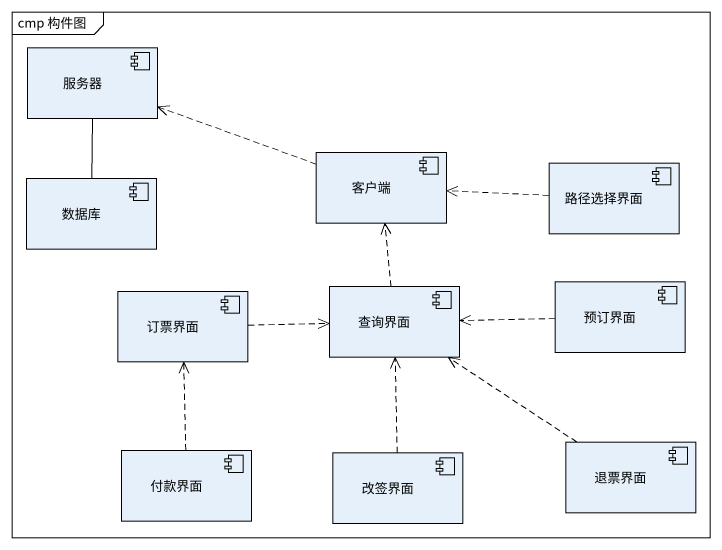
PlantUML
@startuml
mainframe cmp 构件图
component 服务器
component 客户端
component 路径选择界面
component 数据库
component 预订界面
component 订票界面
component 查询界面
component 退票界面
component 付款界面
component 改签界面
服务器 -- 数据库
客户端 .left.> 服务器
路径选择界面 .left.> 客户端
预订界面 .left.> 查询界面
订票界面 .right.> 查询界面
查询界面 .up.> 客户端
退票界面 .up.> 查询界面
付款界面 .up.> 订票界面
改签界面 .up.> 查询界面
@enduml
